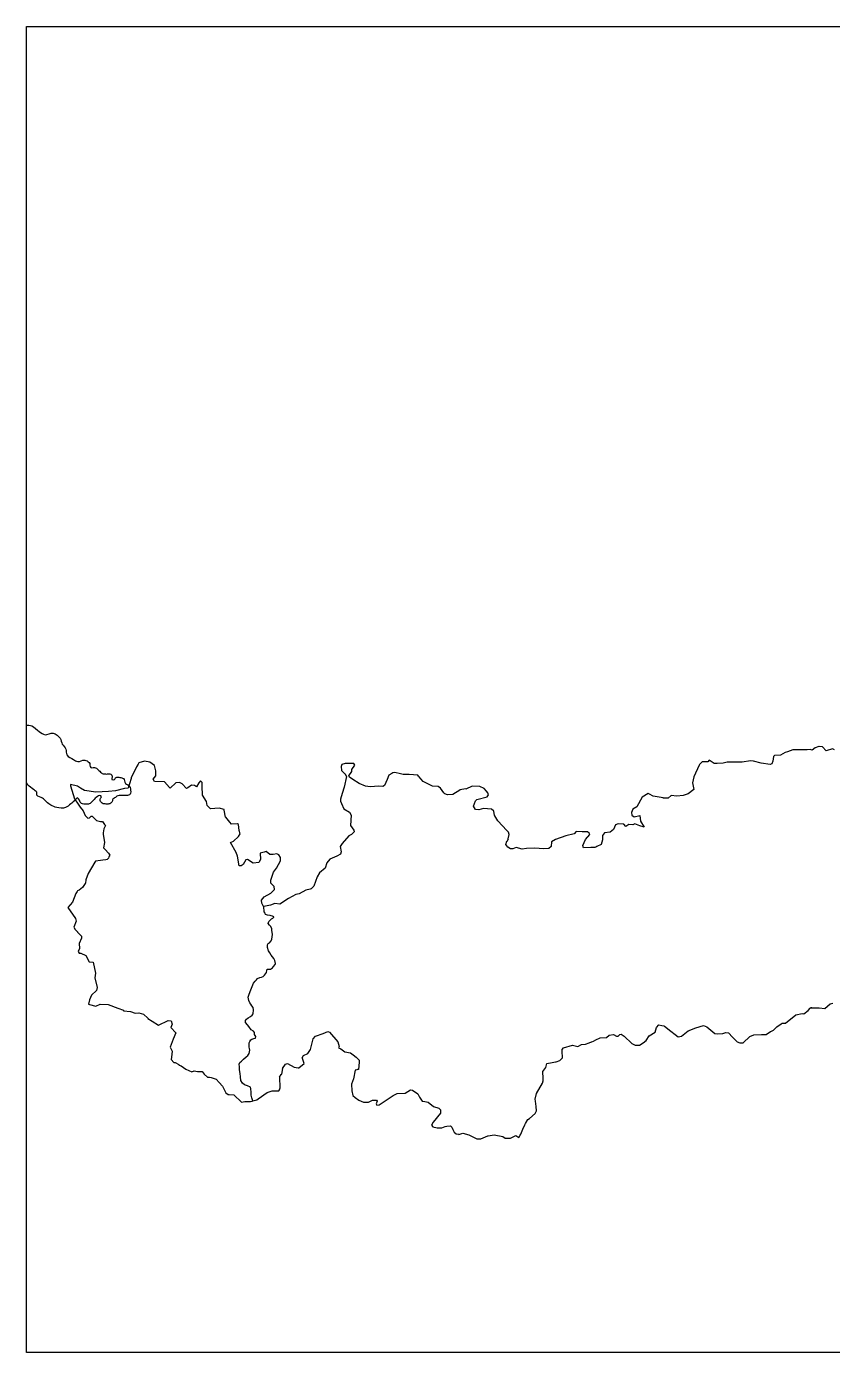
# Model space of a CAD drawing. Extents: x 0 to 1340, y 50 to 797.
# Drawn here: x 0 to 454, y 50 to 797 of the extents above; entities that cross this region are included whole.
import ezdxf

# ---------------------------------------------------------------- set-up
doc = ezdxf.new("R2010")
doc.units = 0
for name, color, linetype in [('Ausland', 7, 'CONTINUOUS'), ('Bezirksgrenzen', 7, 'CONTINUOUS'), ('Landesfläche', 7, 'CONTINUOUS'), ('Landesgrenzen', 7, 'CONTINUOUS'), ('See_oben', 7, 'CONTINUOUS')]:
    doc.layers.add(name, color=color, linetype=linetype)

msp = doc.modelspace()

# ---------------------------------------------------------------- linework, layer by layer
at = {"layer": 'Ausland', "color": 7}
msp.add_lwpolyline([(0, 796.91888), (1339.617067, 796.91888), (1339.617067, 49.807424), (0, 49.807424)], close=True, dxfattribs=at)
at = {"layer": 'Bezirksgrenzen', "color": 1}
msp.add_lwpolyline([(127.469483, 191.584363), (126.906283, 193.217429), (126.564949, 194.784363), (126.451883, 196.475029), (126.276949, 198.339563), (126.130816, 199.269696), (124.481749, 199.972629), (122.836949, 200.562496), (121.643349, 201.574763), (120.780416, 203.123563), (120.602283, 205.044629), (120.306816, 207.020096), (120.008149, 209.115029), (119.895083, 210.805696), (119.732949, 212.260629), (120.108416, 213.268629), (121.130283, 214.001429), (122.198016, 215.089429), (123.667883, 216.307563), (124.572416, 217.097963), (125.347883, 218.291563), (125.697749, 220.055829), (125.665749, 221.049963), (125.405483, 221.916096), (125.368149, 223.085163), (125.443883, 224.370496), (125.712683, 225.025429), (126.321749, 225.979029), (126.829483, 226.405696), (128.097749, 226.738496), (128.906283, 226.882496), (129.110016, 227.765696), (128.318549, 228.910229), (128.337749, 230.136896), (127.791616, 230.819563), (126.491349, 231.536363), (125.149483, 233.537429), (124.539349, 234.509163), (123.335083, 235.813696), (123.240149, 236.918763), (123.856683, 237.643029), (124.762283, 238.372629), (126.074283, 239.119296), (127.041749, 239.794496), (127.592149, 240.689429), (127.815083, 242.800363), (127.713749, 244.140096), (126.985216, 245.168363), (126.255616, 246.136896), (125.712683, 246.759829), (125.265749, 248.089963), (124.852949, 250.063296), (125.440683, 251.660096), (126.347349, 254.204096), (127.158016, 256.099563), (127.800149, 257.814763), (128.748416, 259.017963), (129.539883, 259.684629), (130.152149, 260.525163), (131.356416, 261.032896), (132.278016, 261.238763), (133.310549, 261.681429), (134.097749, 262.467563), (134.595883, 263.186496), (135.094016, 263.961963), (135.409749, 265.023296), (135.614549, 265.849963), (136.431616, 265.759296), (137.358549, 265.791296), (138.614016, 266.475029), (139.169749, 267.310229), (139.947349, 268.389696), (140.220416, 268.923029), (139.758549, 270.661696), (139.200683, 271.810496), (137.860949, 273.693163), (136.951083, 274.951829), (136.219349, 276.034496), (135.748949, 278.006763), (135.702016, 279.467029), (136.028416, 280.178496), (136.887083, 280.557163), (137.833216, 281.816896), (138.153216, 282.761963), (138.477483, 285.286763), (138.224683, 287.731563), (138.075349, 288.777963), (137.453483, 290.041963), (136.795349, 290.662763), (136.130816, 291.459563), (136.443349, 292.579563), (137.287083, 293.427563), (137.962283, 294.151829), (138.644949, 294.521963), (139.212416, 295.008363), (139.259349, 295.362496), (138.553216, 295.630229), (137.789483, 295.897963), (137.146283, 296.052629), (135.629483, 296.235029), (135.104683, 296.334229), (134.514816, 296.547563), (134.318549, 297.301696), (133.770283, 298.100629), (133.583616, 301.176896)], dxfattribs=at)
at = {"layer": 'Landesfläche', "color": 7}
msp.add_lwpolyline([(455.156633, 389.452661), (453.889966, 389.919328), (450.356633, 388.719328), (448.223299, 391.152661), (446.523299, 391.285995), (446.323299, 391.319275), (444.089966, 390.552608), (442.556632, 389.119275), (441.289966, 389.552608), (439.656632, 389.385941), (438.289966, 389.285995), (431.689966, 389.452661), (428.656632, 388.319328), (427.356632, 387.852661), (424.623299, 386.285995), (421.256633, 386.219328), (420.689966, 385.619328), (420.356633, 383.019328), (419.789966, 381.452661), (418.789966, 381.152661), (413.756633, 381.785995), (409.523299, 383.052661), (409.189966, 383.052661), (407.789966, 383.085941), (403.089966, 382.419275), (394.689966, 382.419275), (392.289966, 381.919275), (388.923299, 381.752608), (387.356633, 381.585941), (384.556633, 383.619275), (383.723299, 382.652608), (382.623299, 382.685888), (380.489966, 382.685888), (379.023299, 381.119221), (378.823299, 380.719221), (375.756633, 374.185888), (375.089966, 370.785888), (375.823299, 367.019221), (372.723299, 364.619221), (369.789966, 363.619221), (366.256633, 363.285888), (362.989966, 363.619221), (361.389966, 362.185888), (358.523299, 362.085941), (358.556633, 362.319275), (352.989966, 363.185941), (350.856633, 364.319275), (350.156633, 364.719275), (346.789966, 362.619275), (343.823299, 357.219275), (341.489966, 355.852608), (340.689966, 353.985941), (340.923299, 352.585941), (342.289966, 351.685941), (345.356633, 352.452608), (345.756633, 349.152608), (347.889966, 345.885941), (345.456633, 346.485941), (342.589966, 347.619275), (341.523299, 347.052608), (339.289966, 347.352608), (337.589966, 346.219275), (336.389966, 347.419275), (333.223299, 347.719275), (331.689966, 347.019275), (330.556633, 344.419275), (328.756633, 343.019275), (325.456633, 342.619275), (324.356629, 341.019275), (324.389909, 338.619275), (323.589909, 336.019275), (321.223243, 334.819275), (320.623243, 334.519275), (320.123243, 334.252608), (319.389909, 334.285888), (317.923243, 334.319168), (313.656576, 334.219221), (313.356576, 335.519221), (314.856576, 338.752555), (317.256576, 341.719221), (317.289856, 341.752501), (316.823189, 342.385835), (315.956523, 343.219168), (313.023189, 343.152501), (309.489856, 343.285835), (308.389856, 341.952501), (303.723189, 340.885835), (297.889856, 338.752501), (295.623189, 337.485835), (295.523243, 334.952501), (294.223243, 333.819168), (291.389909, 333.585835), (286.023243, 333.885835), (281.523243, 333.752501), (279.223243, 333.452501), (275.789909, 334.352501), (273.856576, 333.585835), (272.556576, 333.585835), (271.056576, 334.452501), (269.923243, 335.985835), (270.523243, 337.852501), (270.789909, 337.852501), (271.523243, 339.285835), (271.189909, 339.285835), (271.756576, 341.685835), (271.456576, 342.985835), (270.589909, 343.885835), (265.423243, 349.319168), (263.756576, 352.219168), (263.623243, 352.452501), (263.223243, 354.852501), (263.056576, 354.985835), (261.889909, 355.919168), (257.323243, 356.319168), (254.756576, 355.652501), (252.923243, 355.819168), (251.823243, 357.552501), (252.889909, 360.652501), (253.589909, 361.419168), (259.423243, 362.952501), (260.256576, 364.019168), (259.823243, 365.152501), (259.123243, 366.019168), (257.789909, 367.619168), (255.256576, 368.619168), (251.023243, 368.819168), (247.389909, 367.119168), (247.389909, 367.352501), (244.123243, 366.919168), (244.123243, 366.685835), (240.023243, 364.252501), (237.156576, 364.019168), (235.523243, 364.652501), (234.956576, 365.052501), (233.123243, 367.819168), (231.923243, 368.652501), (228.723243, 368.852501), (223.389909, 371.485835), (222.123243, 373.019168), (221.189909, 374.119168), (220.789909, 374.585835), (220.423243, 375.052501), (215.589909, 375.552501), (212.123243, 375.419168), (210.623243, 375.819168), (207.356576, 376.685835), (206.256576, 376.319168), (205.789909, 376.085835), (204.056576, 375.152501), (203.089909, 372.685835), (201.689909, 369.252501), (200.589909, 368.652501), (198.423243, 368.919168), (193.589909, 368.552501), (190.923243, 368.819168), (187.423243, 370.319168), (183.856576, 372.719168), (181.956576, 373.985835), (181.489909, 374.685835), (183.256576, 377.119168), (183.289856, 378.352501), (184.956523, 380.719168), (184.423189, 381.752501), (179.389856, 381.719221), (177.656523, 381.119221), (177.189856, 380.019221), (177.356523, 377.752555), (179.023189, 376.085888), (179.256523, 376.085888), (180.156523, 374.319221), (178.923189, 368.419221), (177.823189, 364.819221), (176.823189, 361.519221), (176.789909, 360.419221), (177.356576, 359.052555), (178.623243, 356.185888), (181.989909, 354.252555), (182.756576, 352.519221), (182.456576, 346.785888), (184.389909, 344.152555), (184.456576, 343.219221), (183.123243, 341.685888), (181.623243, 340.919221), (177.689909, 336.519221), (176.723243, 334.852555), (177.256576, 331.819221), (176.856576, 330.552555), (174.789909, 329.419221), (170.823243, 327.752555), (169.156576, 325.619221), (168.223243, 322.785888), (165.056576, 320.119221), (163.689909, 317.719221), (161.889909, 312.485888), (160.356576, 311.052555), (159.823243, 310.919221), (157.323243, 310.319221), (153.623243, 308.285888), (151.689909, 307.785888), (147.623243, 305.552555), (142.623243, 302.385888), (139.856576, 302.785888), (137.389909, 301.819221), (133.589909, 301.185888), (133.523243, 301.152608), (132.456576, 303.052608), (132.389909, 304.585941), (133.756576, 306.485941), (137.589909, 308.685941), (139.589909, 310.719275), (139.523243, 312.285941), (137.656576, 314.285941), (137.589909, 315.919275), (139.189909, 320.419275), (140.856576, 322.619275), (142.956576, 326.752608), (143.089909, 328.752608), (142.089909, 330.119275), (141.756576, 330.352608), (141.056576, 330.785941), (138.856576, 330.419275), (136.956576, 330.352608), (134.956576, 332.152608), (133.923243, 331.619275), (131.623243, 331.219275), (131.789909, 327.519275), (130.823243, 325.919275), (127.589909, 325.519275), (124.456576, 327.552608), (123.623243, 327.319275), (123.589963, 327.319275), (121.956629, 324.752608), (120.856629, 323.919275), (119.689963, 324.019221), (118.823296, 329.485888), (118.056629, 331.485888), (114.789963, 337.152555), (116.589963, 337.919221), (119.323296, 340.452555), (120.289963, 342.019221), (119.756629, 343.852555), (119.356629, 347.319221), (118.889963, 347.719221), (115.489963, 347.552555), (114.589963, 348.652555), (112.256629, 351.519221), (112.023296, 351.519221), (111.323296, 355.452555), (111.256629, 355.685888), (108.423296, 356.419221), (103.556629, 356.119221), (103.023296, 356.719221), (101.789963, 358.052555), (101.423296, 360.319221), (99.056629, 363.819221), (99.023349, 365.352555), (98.990069, 367.419221), (98.890123, 370.952555), (97.923456, 371.819221), (96.956789, 370.785888), (95.756789, 368.552555), (94.590123, 369.252555), (92.856789, 369.452555), (90.823456, 367.952555), (90.023456, 367.652555), (87.623456, 370.185888), (86.223456, 371.019221), (84.090123, 370.719221), (80.890123, 367.819221), (80.556789, 368.152555), (77.623456, 371.419221), (72.023456, 371.552555), (71.356789, 372.819221), (72.790123, 374.685888), (72.890069, 377.619221), (71.990069, 380.619221), (69.523403, 382.385888), (66.456736, 382.985888), (63.256736, 381.952555), (62.890069, 381.319221), (61.923403, 379.852555), (59.023403, 373.519221), (58.890069, 373.285888), (57.923403, 370.219221), (57.556736, 369.019221), (57.156736, 367.819221), (55.223403, 367.552555), (50.023403, 366.352555), (46.156736, 365.919221), (39.090069, 365.519221), (32.556736, 366.519221), (30.356736, 367.852555), (28.690069, 368.852555), (24.790069, 369.885888), (24.690123, 369.085888), (26.956789, 361.819221), (29.123456, 358.685888), (30.190123, 356.985888), (31.956789, 354.952555), (33.090123, 352.452555), (34.523456, 350.919221), (35.423456, 351.052555), (36.390123, 352.019221), (36.956789, 351.985941), (39.390123, 349.552608), (41.623456, 349.019275), (42.690123, 348.952608), (42.723403, 348.919328), (43.923403, 347.385995), (44.456736, 346.752661), (44.256736, 346.352661), (43.456736, 344.852661), (43.090069, 342.652661), (43.223403, 341.819328), (43.956736, 337.185995), (43.390069, 334.185995), (43.390069, 334.152715), (44.223403, 333.152715), (46.256736, 331.152715), (46.856736, 329.986048), (46.623403, 329.452715), (46.423403, 328.986048), (46.156736, 328.386048), (45.323403, 327.519381), (44.623403, 327.419435), (42.990069, 327.219435), (42.956789, 327.219435), (41.656789, 327.019435), (38.890123, 326.619435), (38.490123, 326.119435), (34.790123, 319.752768), (33.323456, 316.119435), (33.123456, 314.252768), (32.956789, 314.019435), (31.590123, 311.852768), (29.656789, 310.286101), (28.756789, 309.852768), (28.490123, 309.519435), (27.690123, 308.386101), (25.823456, 303.452768), (23.323456, 300.586101), (27.523456, 294.286101), (28.023456, 292.886101), (26.656789, 289.452768), (27.456789, 288.119435), (28.356789, 287.152768), (28.690123, 286.786101), (28.790069, 286.686155), (29.356736, 286.086155), (30.256736, 285.119488), (30.890069, 284.419488), (31.023403, 283.186155), (29.590069, 280.219488), (29.790069, 277.452821), (29.090069, 275.652821), (29.556736, 274.786155), (30.656736, 274.886101), (33.323403, 273.519435), (33.323403, 273.486155), (35.356736, 269.952821), (37.490069, 269.719488), (38.923403, 263.552821), (38.456736, 260.952821), (39.856736, 255.419488), (39.423403, 253.852821), (36.656736, 251.086155), (35.523403, 248.452821), (34.956736, 245.986155), (35.423403, 245.886208), (38.956736, 244.886208), (41.523403, 246.152875), (45.890069, 245.819541), (51.490069, 243.752875), (54.556736, 242.619541), (54.556736, 242.319541), (58.523403, 241.852875), (61.190069, 240.986208), (63.256736, 241.119541), (65.856736, 240.519541), (68.290069, 238.152875), (68.290069, 237.919541), (70.790069, 236.419541), (74.323403, 234.186208), (79.856736, 236.852875), (81.456736, 236.586208), (81.956736, 234.819541), (81.290069, 232.886208), (84.090069, 229.919541), (82.523403, 226.352875), (80.923403, 221.852875), (82.023403, 219.519541), (81.590069, 216.219541), (81.490123, 214.852875), (83.023456, 213.219541), (83.690123, 213.252821), (85.723456, 212.152821), (85.723456, 211.852821), (85.956789, 211.752875), (87.056789, 211.352875), (89.723456, 209.519541), (93.056789, 207.919541), (94.423456, 208.552875), (96.323456, 208.119541), (98.890123, 208.119541), (100.023456, 206.686208), (101.990123, 204.919541), (103.023456, 204.852875), (104.023456, 204.819595), (104.056736, 204.819595), (106.856736, 203.786261), (108.590069, 201.852928), (110.290069, 199.886261), (112.223403, 196.086261), (113.623403, 195.119595), (114.190069, 195.086315), (116.756736, 195.019648), (120.990069, 190.786315), (122.990069, 191.219648), (123.990069, 191.219648), (126.123403, 191.186368), (127.090069, 191.486368), (127.456736, 191.586315), (129.623403, 192.186315), (130.456736, 192.786315), (135.623403, 196.319648), (138.423403, 197.252981), (138.890069, 197.252981), (142.156736, 197.286261), (142.423403, 197.819595), (142.923403, 198.886261), (142.623403, 204.986261), (142.423403, 204.986261), (143.423403, 206.486261), (143.523349, 206.652928), (143.756683, 206.652928), (144.423349, 209.786261), (144.190016, 209.786261), (145.923349, 212.286261), (146.923349, 212.652928), (150.756683, 210.619595), (153.023349, 210.186261), (153.356683, 210.119595), (156.356683, 212.552928), (155.423349, 215.386261), (155.290016, 215.786261), (155.990016, 217.086261), (158.356683, 218.286261), (159.890016, 220.486261), (161.490016, 226.619595), (162.823349, 228.119595), (167.056683, 229.552928), (169.656683, 230.652928), (170.590016, 230.352928), (175.390016, 224.819595), (176.056683, 222.119595), (175.790016, 221.386261), (177.023349, 220.886261), (179.223349, 219.252928), (182.490016, 218.552928), (184.056683, 217.552928), (185.656683, 216.152928), (187.423349, 214.586261), (187.256683, 213.352928), (186.923349, 209.319595), (186.423349, 209.219648), (185.990016, 209.052981), (185.090016, 208.819648), (184.090016, 203.919648), (182.990016, 200.986315), (182.990016, 200.919648), (183.290016, 197.186315), (183.756683, 194.552981), (185.156683, 193.552981), (187.123349, 192.052981), (189.790016, 190.852981), (189.823296, 190.819701), (190.289963, 190.852981), (192.556629, 190.919648), (194.823296, 191.919648), (197.056629, 191.886368), (197.423296, 191.353035), (196.956629, 189.886368), (197.323296, 189.186368), (198.689963, 189.319701), (203.123296, 192.286368), (206.423296, 194.653035), (208.723296, 195.686368), (213.189963, 195.986368), (216.189963, 197.719701), (217.356629, 197.553035), (220.323296, 195.486368), (220.623296, 195.253035), (221.256629, 193.686368), (222.823296, 191.453035), (224.289963, 191.219701), (226.256629, 190.886368), (229.289963, 188.419701), (232.156629, 187.453035), (233.089963, 186.619701), (233.156629, 184.619701), (228.989963, 179.653035), (228.156629, 177.919701), (228.889963, 176.986368), (231.189963, 176.353035), (233.989963, 176.319755), (235.756629, 177.219755), (236.756629, 177.319701), (238.723296, 177.519701), (239.589963, 176.686368), (240.123296, 175.519701), (240.856629, 173.986368), (241.889963, 173.053035), (243.223296, 172.753035), (243.489963, 172.686368), (245.756629, 173.419701), (249.023296, 172.486368), (249.556629, 172.219701), (251.389963, 171.319701), (253.589963, 170.186368), (255.889963, 170.219648), (259.889963, 171.852981), (260.056629, 171.919648), (263.323296, 172.352981), (268.323296, 171.586315), (269.656629, 170.519648), (272.556629, 170.486368), (275.589963, 172.119701), (275.623243, 172.119701), (277.323243, 170.953035), (278.089909, 172.253035), (278.456576, 172.886368), (279.589909, 175.619701), (279.589909, 175.652981), (280.623243, 178.152981), (280.989909, 178.752981), (282.389909, 181.019648), (283.223243, 181.719648), (286.556576, 184.519648), (287.256576, 185.919648), (287.056576, 188.386315), (286.689909, 191.419648), (286.556576, 192.452981), (287.189909, 195.686315), (290.656576, 201.519648), (291.056576, 202.819648), (290.989909, 204.252981), (290.823243, 208.119648), (292.423243, 210.419648), (292.956576, 212.652981), (295.989909, 213.186315), (297.956576, 213.486315), (298.223243, 213.552981), (300.356576, 214.252981), (301.889909, 215.786315), (301.723243, 219.552981), (301.723243, 220.486315), (302.523243, 221.486315), (307.556576, 223.019648), (310.423243, 222.252981), (312.556576, 223.252981), (314.789909, 223.486315), (316.856576, 224.186315), (318.223243, 224.786315), (318.456576, 224.886261), (319.323243, 225.186261), (320.689909, 225.886261), (323.123243, 227.186261), (326.623246, 227.286208), (328.089913, 228.686208), (330.556579, 229.052875), (332.289913, 228.086208), (333.156579, 228.086208), (334.123246, 229.019541), (334.989913, 229.086208), (336.689913, 227.952875), (340.989913, 223.886208), (342.756579, 223.052875), (345.189913, 223.052875), (347.356579, 224.286208), (348.956579, 225.686208), (350.689913, 228.252875), (353.989913, 230.252875), (354.856579, 232.886208), (356.123246, 234.419541), (357.889913, 234.019541), (358.923246, 233.786208), (359.256579, 233.686261), (361.089913, 232.286261), (361.189913, 232.219595), (361.289913, 232.119648), (367.056579, 227.652981), (368.823246, 228.019648), (372.689913, 230.986315), (376.989913, 232.786315), (381.289913, 234.119648), (383.123246, 233.286315), (387.589913, 229.486315), (389.289913, 229.286315), (392.223246, 229.486315), (393.889913, 230.152981), (395.289913, 229.952981), (397.689913, 227.452981), (400.156579, 224.852981), (401.789913, 224.186315), (403.623246, 224.219595), (407.289913, 227.786261), (409.556579, 228.786261), (413.923246, 228.919595), (416.656579, 229.019541), (419.023246, 230.586208), (419.556579, 230.919541), (420.656579, 231.386208), (420.856579, 231.586208), (422.623246, 233.386208), (425.023246, 234.986208), (425.023246, 235.019488), (425.623246, 235.419488), (427.389912, 235.452768), (433.356579, 240.052768), (436.923246, 240.819435), (437.756579, 240.686101), (440.156579, 242.452768), (441.423246, 243.786101), (441.689912, 244.052768), (441.923246, 244.319435), (441.923246, 244.019435), (445.023246, 244.086101), (445.323246, 244.086101), (446.523246, 243.986155), (449.556579, 243.652821), (452.589913, 246.252821), (454.189913, 246.652821)], dxfattribs=at)
at = {"layer": 'Landesgrenzen', "color": 1}
msp.add_lwpolyline([(455.156633, 389.452661), (453.889966, 389.919328), (450.356633, 388.719328), (448.223299, 391.152661), (446.523299, 391.285995), (446.323299, 391.319275), (444.089966, 390.552608), (442.556632, 389.119275), (441.289966, 389.552608), (439.656632, 389.385941), (438.289966, 389.285995), (431.689966, 389.452661), (428.656632, 388.319328), (427.356632, 387.852661), (424.623299, 386.285995), (421.256633, 386.219328), (420.689966, 385.619328), (420.356633, 383.019328), (419.789966, 381.452661), (418.789966, 381.152661), (413.756633, 381.785995), (409.523299, 383.052661), (409.189966, 383.052661), (407.789966, 383.085941), (403.089966, 382.419275), (394.689966, 382.419275), (392.289966, 381.919275), (388.923299, 381.752608), (387.356633, 381.585941), (384.556633, 383.619275), (383.723299, 382.652608), (382.623299, 382.685888), (380.489966, 382.685888), (379.023299, 381.119221), (378.823299, 380.719221), (375.756633, 374.185888), (375.089966, 370.785888), (375.823299, 367.019221), (372.723299, 364.619221), (369.789966, 363.619221), (366.256633, 363.285888), (362.989966, 363.619221), (361.389966, 362.185888), (358.523299, 362.085941), (358.556633, 362.319275), (352.989966, 363.185941), (350.856633, 364.319275), (350.156633, 364.719275), (346.789966, 362.619275), (343.823299, 357.219275), (341.489966, 355.852608), (340.689966, 353.985941), (340.923299, 352.585941), (342.289966, 351.685941), (345.356633, 352.452608), (345.756633, 349.152608), (347.889966, 345.885941), (345.456633, 346.485941), (342.589966, 347.619275), (341.523299, 347.052608), (339.289966, 347.352608), (337.589966, 346.219275), (336.389966, 347.419275), (333.223299, 347.719275), (331.689966, 347.019275), (330.556633, 344.419275), (328.756633, 343.019275), (325.456633, 342.619275), (324.356629, 341.019275), (324.389909, 338.619275), (323.589909, 336.019275), (321.223243, 334.819275), (320.623243, 334.519275), (320.123243, 334.252608), (319.389909, 334.285888), (317.923243, 334.319168), (313.656576, 334.219221), (313.356576, 335.519221), (314.856576, 338.752555), (317.256576, 341.719221), (317.289856, 341.752501), (316.823189, 342.385835), (315.956523, 343.219168), (313.023189, 343.152501), (309.489856, 343.285835), (308.389856, 341.952501), (303.723189, 340.885835), (297.889856, 338.752501), (295.623189, 337.485835), (295.523243, 334.952501), (294.223243, 333.819168), (291.389909, 333.585835), (286.023243, 333.885835), (281.523243, 333.752501), (279.223243, 333.452501), (275.789909, 334.352501), (273.856576, 333.585835), (272.556576, 333.585835), (271.056576, 334.452501), (269.923243, 335.985835), (270.523243, 337.852501), (270.789909, 337.852501), (271.523243, 339.285835), (271.189909, 339.285835), (271.756576, 341.685835), (271.456576, 342.985835), (270.589909, 343.885835), (265.423243, 349.319168), (263.756576, 352.219168), (263.623243, 352.452501), (263.223243, 354.852501), (263.056576, 354.985835), (261.889909, 355.919168), (257.323243, 356.319168), (254.756576, 355.652501), (252.923243, 355.819168), (251.823243, 357.552501), (252.889909, 360.652501), (253.589909, 361.419168), (259.423243, 362.952501), (260.256576, 364.019168), (259.823243, 365.152501), (259.123243, 366.019168), (257.789909, 367.619168), (255.256576, 368.619168), (251.023243, 368.819168), (247.389909, 367.119168), (247.389909, 367.352501), (244.123243, 366.919168), (244.123243, 366.685835), (240.023243, 364.252501), (237.156576, 364.019168), (235.523243, 364.652501), (234.956576, 365.052501), (233.123243, 367.819168), (231.923243, 368.652501), (228.723243, 368.852501), (223.389909, 371.485835), (222.123243, 373.019168), (221.189909, 374.119168), (220.789909, 374.585835), (220.423243, 375.052501), (215.589909, 375.552501), (212.123243, 375.419168), (210.623243, 375.819168), (207.356576, 376.685835), (206.256576, 376.319168), (205.789909, 376.085835), (204.056576, 375.152501), (203.089909, 372.685835), (201.689909, 369.252501), (200.589909, 368.652501), (198.423243, 368.919168), (193.589909, 368.552501), (190.923243, 368.819168), (187.423243, 370.319168), (183.856576, 372.719168), (181.956576, 373.985835), (181.489909, 374.685835), (183.256576, 377.119168), (183.289856, 378.352501), (184.956523, 380.719168), (184.423189, 381.752501), (179.389856, 381.719221), (177.656523, 381.119221), (177.189856, 380.019221), (177.356523, 377.752555), (179.023189, 376.085888), (179.256523, 376.085888), (180.156523, 374.319221), (178.923189, 368.419221), (177.823189, 364.819221), (176.823189, 361.519221), (176.789909, 360.419221), (177.356576, 359.052555), (178.623243, 356.185888), (181.989909, 354.252555), (182.756576, 352.519221), (182.456576, 346.785888), (184.389909, 344.152555), (184.456576, 343.219221), (183.123243, 341.685888), (181.623243, 340.919221), (177.689909, 336.519221), (176.723243, 334.852555), (177.256576, 331.819221), (176.856576, 330.552555), (174.789909, 329.419221), (170.823243, 327.752555), (169.156576, 325.619221), (168.223243, 322.785888), (165.056576, 320.119221), (163.689909, 317.719221), (161.889909, 312.485888), (160.356576, 311.052555), (159.823243, 310.919221), (157.323243, 310.319221), (153.623243, 308.285888), (151.689909, 307.785888), (147.623243, 305.552555), (142.623243, 302.385888), (139.856576, 302.785888), (137.389909, 301.819221), (133.589909, 301.185888), (133.523243, 301.152608), (132.456576, 303.052608), (132.389909, 304.585941), (133.756576, 306.485941), (137.589909, 308.685941), (139.589909, 310.719275), (139.523243, 312.285941), (137.656576, 314.285941), (137.589909, 315.919275), (139.189909, 320.419275), (140.856576, 322.619275), (142.956576, 326.752608), (143.089909, 328.752608), (142.089909, 330.119275), (141.756576, 330.352608), (141.056576, 330.785941), (138.856576, 330.419275), (136.956576, 330.352608), (134.956576, 332.152608), (133.923243, 331.619275), (131.623243, 331.219275), (131.789909, 327.519275), (130.823243, 325.919275), (127.589909, 325.519275), (124.456576, 327.552608), (123.623243, 327.319275), (123.589963, 327.319275), (121.956629, 324.752608), (120.856629, 323.919275), (119.689963, 324.019221), (118.823296, 329.485888), (118.056629, 331.485888), (114.789963, 337.152555), (116.589963, 337.919221), (119.323296, 340.452555), (120.289963, 342.019221), (119.756629, 343.852555), (119.356629, 347.319221), (118.889963, 347.719221), (115.489963, 347.552555), (114.589963, 348.652555), (112.256629, 351.519221), (112.023296, 351.519221), (111.323296, 355.452555), (111.256629, 355.685888), (108.423296, 356.419221), (103.556629, 356.119221), (103.023296, 356.719221), (101.789963, 358.052555), (101.423296, 360.319221), (99.056629, 363.819221), (99.023349, 365.352555), (98.990069, 367.419221), (98.890123, 370.952555), (97.923456, 371.819221), (96.956789, 370.785888), (95.756789, 368.552555), (94.590123, 369.252555), (92.856789, 369.452555), (90.823456, 367.952555), (90.023456, 367.652555), (87.623456, 370.185888), (86.223456, 371.019221), (84.090123, 370.719221), (80.890123, 367.819221), (80.556789, 368.152555), (77.623456, 371.419221), (72.023456, 371.552555), (71.356789, 372.819221), (72.790123, 374.685888), (72.890069, 377.619221), (71.990069, 380.619221), (69.523403, 382.385888), (66.456736, 382.985888), (63.256736, 381.952555), (62.890069, 381.319221), (61.923403, 379.852555), (59.023403, 373.519221), (58.890069, 373.285888), (57.923403, 370.219221), (57.556736, 369.019221), (57.156736, 367.819221), (55.223403, 367.552555), (50.023403, 366.352555), (46.156736, 365.919221), (39.090069, 365.519221), (32.556736, 366.519221), (30.356736, 367.852555), (28.690069, 368.852555), (24.790069, 369.885888), (24.690123, 369.085888), (26.956789, 361.819221), (29.123456, 358.685888), (30.190123, 356.985888), (31.956789, 354.952555), (33.090123, 352.452555), (34.523456, 350.919221), (35.423456, 351.052555), (36.390123, 352.019221), (36.956789, 351.985941), (39.390123, 349.552608), (41.623456, 349.019275), (42.690123, 348.952608), (42.723403, 348.919328), (43.923403, 347.385995), (44.456736, 346.752661), (44.256736, 346.352661), (43.456736, 344.852661), (43.090069, 342.652661), (43.223403, 341.819328), (43.956736, 337.185995), (43.390069, 334.185995), (43.390069, 334.152715), (44.223403, 333.152715), (46.256736, 331.152715), (46.856736, 329.986048), (46.623403, 329.452715), (46.423403, 328.986048), (46.156736, 328.386048), (45.323403, 327.519381), (44.623403, 327.419435), (42.990069, 327.219435), (42.956789, 327.219435), (41.656789, 327.019435), (38.890123, 326.619435), (38.490123, 326.119435), (34.790123, 319.752768), (33.323456, 316.119435), (33.123456, 314.252768), (32.956789, 314.019435), (31.590123, 311.852768), (29.656789, 310.286101), (28.756789, 309.852768), (28.490123, 309.519435), (27.690123, 308.386101), (25.823456, 303.452768), (23.323456, 300.586101), (27.523456, 294.286101), (28.023456, 292.886101), (26.656789, 289.452768), (27.456789, 288.119435), (28.356789, 287.152768), (28.690123, 286.786101), (28.790069, 286.686155), (29.356736, 286.086155), (30.256736, 285.119488), (30.890069, 284.419488), (31.023403, 283.186155), (29.590069, 280.219488), (29.790069, 277.452821), (29.090069, 275.652821), (29.556736, 274.786155), (30.656736, 274.886101), (33.323403, 273.519435), (33.323403, 273.486155), (35.356736, 269.952821), (37.490069, 269.719488), (38.923403, 263.552821), (38.456736, 260.952821), (39.856736, 255.419488), (39.423403, 253.852821), (36.656736, 251.086155), (35.523403, 248.452821), (34.956736, 245.986155), (35.423403, 245.886208), (38.956736, 244.886208), (41.523403, 246.152875), (45.890069, 245.819541), (51.490069, 243.752875), (54.556736, 242.619541), (54.556736, 242.319541), (58.523403, 241.852875), (61.190069, 240.986208), (63.256736, 241.119541), (65.856736, 240.519541), (68.290069, 238.152875), (68.290069, 237.919541), (70.790069, 236.419541), (74.323403, 234.186208), (79.856736, 236.852875), (81.456736, 236.586208), (81.956736, 234.819541), (81.290069, 232.886208), (84.090069, 229.919541), (82.523403, 226.352875), (80.923403, 221.852875), (82.023403, 219.519541), (81.590069, 216.219541), (81.490123, 214.852875), (83.023456, 213.219541), (83.690123, 213.252821), (85.723456, 212.152821), (85.723456, 211.852821), (85.956789, 211.752875), (87.056789, 211.352875), (89.723456, 209.519541), (93.056789, 207.919541), (94.423456, 208.552875), (96.323456, 208.119541), (98.890123, 208.119541), (100.023456, 206.686208), (101.990123, 204.919541), (103.023456, 204.852875), (104.023456, 204.819595), (104.056736, 204.819595), (106.856736, 203.786261), (108.590069, 201.852928), (110.290069, 199.886261), (112.223403, 196.086261), (113.623403, 195.119595), (114.190069, 195.086315), (116.756736, 195.019648), (120.990069, 190.786315), (122.990069, 191.219648), (123.990069, 191.219648), (126.123403, 191.186368), (127.090069, 191.486368), (127.456736, 191.586315), (129.623403, 192.186315), (130.456736, 192.786315), (135.623403, 196.319648), (138.423403, 197.252981), (138.890069, 197.252981), (142.156736, 197.286261), (142.423403, 197.819595), (142.923403, 198.886261), (142.623403, 204.986261), (142.423403, 204.986261), (143.423403, 206.486261), (143.523349, 206.652928), (143.756683, 206.652928), (144.423349, 209.786261), (144.190016, 209.786261), (145.923349, 212.286261), (146.923349, 212.652928), (150.756683, 210.619595), (153.023349, 210.186261), (153.356683, 210.119595), (156.356683, 212.552928), (155.423349, 215.386261), (155.290016, 215.786261), (155.990016, 217.086261), (158.356683, 218.286261), (159.890016, 220.486261), (161.490016, 226.619595), (162.823349, 228.119595), (167.056683, 229.552928), (169.656683, 230.652928), (170.590016, 230.352928), (175.390016, 224.819595), (176.056683, 222.119595), (175.790016, 221.386261), (177.023349, 220.886261), (179.223349, 219.252928), (182.490016, 218.552928), (184.056683, 217.552928), (185.656683, 216.152928), (187.423349, 214.586261), (187.256683, 213.352928), (186.923349, 209.319595), (186.423349, 209.219648), (185.990016, 209.052981), (185.090016, 208.819648), (184.090016, 203.919648), (182.990016, 200.986315), (182.990016, 200.919648), (183.290016, 197.186315), (183.756683, 194.552981), (185.156683, 193.552981), (187.123349, 192.052981), (189.790016, 190.852981), (189.823296, 190.819701), (190.289963, 190.852981), (192.556629, 190.919648), (194.823296, 191.919648), (197.056629, 191.886368), (197.423296, 191.353035), (196.956629, 189.886368), (197.323296, 189.186368), (198.689963, 189.319701), (203.123296, 192.286368), (206.423296, 194.653035), (208.723296, 195.686368), (213.189963, 195.986368), (216.189963, 197.719701), (217.356629, 197.553035), (220.323296, 195.486368), (220.623296, 195.253035), (221.256629, 193.686368), (222.823296, 191.453035), (224.289963, 191.219701), (226.256629, 190.886368), (229.289963, 188.419701), (232.156629, 187.453035), (233.089963, 186.619701), (233.156629, 184.619701), (228.989963, 179.653035), (228.156629, 177.919701), (228.889963, 176.986368), (231.189963, 176.353035), (233.989963, 176.319755), (235.756629, 177.219755), (236.756629, 177.319701), (238.723296, 177.519701), (239.589963, 176.686368), (240.123296, 175.519701), (240.856629, 173.986368), (241.889963, 173.053035), (243.223296, 172.753035), (243.489963, 172.686368), (245.756629, 173.419701), (249.023296, 172.486368), (249.556629, 172.219701), (251.389963, 171.319701), (253.589963, 170.186368), (255.889963, 170.219648), (259.889963, 171.852981), (260.056629, 171.919648), (263.323296, 172.352981), (268.323296, 171.586315), (269.656629, 170.519648), (272.556629, 170.486368), (275.589963, 172.119701), (275.623243, 172.119701), (277.323243, 170.953035), (278.089909, 172.253035), (278.456576, 172.886368), (279.589909, 175.619701), (279.589909, 175.652981), (280.623243, 178.152981), (280.989909, 178.752981), (282.389909, 181.019648), (283.223243, 181.719648), (286.556576, 184.519648), (287.256576, 185.919648), (287.056576, 188.386315), (286.689909, 191.419648), (286.556576, 192.452981), (287.189909, 195.686315), (290.656576, 201.519648), (291.056576, 202.819648), (290.989909, 204.252981), (290.823243, 208.119648), (292.423243, 210.419648), (292.956576, 212.652981), (295.989909, 213.186315), (297.956576, 213.486315), (298.223243, 213.552981), (300.356576, 214.252981), (301.889909, 215.786315), (301.723243, 219.552981), (301.723243, 220.486315), (302.523243, 221.486315), (307.556576, 223.019648), (310.423243, 222.252981), (312.556576, 223.252981), (314.789909, 223.486315), (316.856576, 224.186315), (318.223243, 224.786315), (318.456576, 224.886261), (319.323243, 225.186261), (320.689909, 225.886261), (323.123243, 227.186261), (326.623246, 227.286208), (328.089913, 228.686208), (330.556579, 229.052875), (332.289913, 228.086208), (333.156579, 228.086208), (334.123246, 229.019541), (334.989913, 229.086208), (336.689913, 227.952875), (340.989913, 223.886208), (342.756579, 223.052875), (345.189913, 223.052875), (347.356579, 224.286208), (348.956579, 225.686208), (350.689913, 228.252875), (353.989913, 230.252875), (354.856579, 232.886208), (356.123246, 234.419541), (357.889913, 234.019541), (358.923246, 233.786208), (359.256579, 233.686261), (361.089913, 232.286261), (361.189913, 232.219595), (361.289913, 232.119648), (367.056579, 227.652981), (368.823246, 228.019648), (372.689913, 230.986315), (376.989913, 232.786315), (381.289913, 234.119648), (383.123246, 233.286315), (387.589913, 229.486315), (389.289913, 229.286315), (392.223246, 229.486315), (393.889913, 230.152981), (395.289913, 229.952981), (397.689913, 227.452981), (400.156579, 224.852981), (401.789913, 224.186315), (403.623246, 224.219595), (407.289913, 227.786261), (409.556579, 228.786261), (413.923246, 228.919595), (416.656579, 229.019541), (419.023246, 230.586208), (419.556579, 230.919541), (420.656579, 231.386208), (420.856579, 231.586208), (422.623246, 233.386208), (425.023246, 234.986208), (425.023246, 235.019488), (425.623246, 235.419488), (427.389912, 235.452768), (433.356579, 240.052768), (436.923246, 240.819435), (437.756579, 240.686101), (440.156579, 242.452768), (441.423246, 243.786101), (441.689912, 244.052768), (441.923246, 244.319435), (441.923246, 244.019435), (445.023246, 244.086101), (445.323246, 244.086101), (446.523246, 243.986155), (449.556579, 243.652821), (452.589913, 246.252821), (454.189913, 246.652821)], dxfattribs=at)
at = {"layer": 'See_oben', "color": 7}
msp.add_lwpolyline([(0, 370.789888), (0, 403.024576)], dxfattribs=at)
for points in [[(0, 403.024576), (0.633954, 403.622336), (2.08221, 403.156331), (2.899417, 402.854027)], [(2.899417, 402.854027), (4.40627, 402.296608), (5.80818, 400.476683), (7.163264, 399.613504)], [(7.163264, 399.613504), (8.089836, 399.023285), (9.317652, 398.072875), (10.403789, 397.907957)], [(10.403789, 397.907957), (11.792844, 397.697056), (13.639717, 399.076523), (15.008745, 398.760736)], [(15.008745, 398.760736), (16.434691, 398.431819), (18.05329, 397.031904), (18.931485, 395.861312)], [(18.931485, 395.861312), (19.55322, 395.032565), (19.643429, 393.537909), (20.125362, 392.620789)], [(20.125362, 392.620789), (20.620628, 391.678293), (21.771527, 390.707883), (22.172009, 389.721376)], [(22.172009, 389.721376), (22.542211, 388.809451), (22.157139, 387.312363), (22.68367, 386.480853)], [(22.68367, 386.480853), (23.412537, 385.329813), (25.261076, 384.612491), (26.435857, 383.922539)], [(26.435857, 383.922539), (27.126441, 383.516949), (28.028962, 382.828341), (28.823612, 382.728661)], [(28.823612, 382.728661), (30.018555, 382.578763), (31.553484, 383.74704), (32.746352, 383.581429)], [(32.746352, 383.581429), (33.607914, 383.461824), (34.749737, 382.886816), (35.30466, 382.217003)], [(35.30466, 382.217003), (35.851851, 381.556523), (35.482577, 380.017504), (36.15743, 379.488139)], [(36.15743, 379.488139), (36.80282, 378.981888), (38.122759, 379.617323), (38.886292, 379.317589)], [(38.886292, 379.317589), (39.563212, 379.051861), (40.21174, 378.2576), (40.762386, 377.782603)], [(40.762386, 377.782603), (41.338347, 377.285771), (41.950243, 376.400949), (42.638479, 376.077067)], [(42.638479, 376.077067), (43.293201, 375.768949), (44.304455, 375.787253), (45.026234, 375.735957)], [(45.026234, 375.735957), (45.740757, 375.685184), (46.796607, 376.099221), (47.413988, 375.735957)], [(47.413988, 375.735957), (47.868012, 375.468811), (48.163021, 374.71744), (48.266758, 374.200971)], [(48.266758, 374.200971), (48.358001, 373.746709), (47.787199, 373.011221), (48.096204, 372.665984)], [(49.460636, 372.665984), (49.889207, 372.863104), (50.055387, 373.662741), (50.483958, 373.859861)], [(50.483958, 373.859861), (51.04178, 374.116427), (51.92454, 373.958208), (52.530606, 373.859861)], [(52.530606, 373.859861), (53.169456, 373.756181), (54.099342, 373.61408), (54.577253, 373.177643)], [(0.682216, 369.596011), (0.413066, 369.908619), (0.105879, 370.391189), (0, 370.789888)], [(3.92274, 367.037707), (2.957313, 367.813643), (1.490354, 368.657376), (0.682216, 369.596011)], [(5.798833, 365.50272), (5.487421, 366.159872), (4.489562, 366.582133), (3.92274, 367.037707)], [(48.096204, 372.665984), (48.369195, 372.360981), (49.088754, 372.494944), (49.460636, 372.665984)], [(54.577253, 373.177643), (55.237092, 372.575072), (55.208227, 371.142773), (55.771131, 370.448779)], [(55.771131, 370.448779), (56.325666, 369.765109), (57.663459, 369.470891), (58.158885, 368.743243)], [(58.158885, 368.743243), (58.396343, 368.394485), (58.460079, 367.798848), (58.499993, 367.378816)], [(58.499993, 367.378816), (58.587246, 366.460544), (58.879382, 365.049387), (58.329439, 364.308843)], [(5.798833, 363.797184), (5.534385, 364.235211), (6.017942, 365.040352), (5.798833, 365.50272)], [(9.039358, 362.091637), (8.12958, 362.707424), (6.366628, 362.856704), (5.798833, 363.797184)], [(13.644314, 358.168896), (12.090604, 359.106656), (10.542238, 361.0744), (9.039358, 362.091637)], [(24.900871, 358.851115), (24.064191, 358.192672), (23.016267, 357.12656), (22.001455, 356.804469)], [(27.629734, 361.238869), (26.835367, 360.495691), (25.755712, 359.523851), (24.900871, 358.851115)], [(28.653058, 362.262197), (28.220285, 362.296864), (27.946778, 361.535477), (27.629734, 361.238869)], [(30.870258, 359.192224), (29.907709, 359.79568), (29.785503, 362.171456), (28.653058, 362.262197)], [(33.769676, 358.680565), (32.886956, 358.649525), (31.618613, 358.723019), (30.870258, 359.192224)], [(35.816322, 359.192224), (35.265581, 358.880405), (34.402175, 358.702805), (33.769676, 358.680565)], [(38.715739, 362.091637), (37.746154, 361.334613), (36.886771, 359.798304), (35.816322, 359.192224)], [(41.274048, 363.626624), (40.379259, 363.647957), (39.421216, 362.642453), (38.715739, 362.091637)], [(42.297371, 362.944405), (42.240763, 363.309003), (41.642909, 363.617845), (41.274048, 363.626624)], [(41.444602, 360.727211), (41.310725, 361.117397), (41.454735, 361.711616), (41.615155, 362.091637)], [(43.150141, 359.021675), (42.502935, 359.34528), (41.679436, 360.042773), (41.444602, 360.727211)], [(41.615155, 362.091637), (41.742602, 362.393451), (42.347633, 362.620661), (42.297371, 362.944405)], [(44.344018, 358.851115), (43.983129, 358.876715), (43.473744, 358.859648), (43.150141, 359.021675)], [(46.390665, 358.851115), (45.798949, 358.687221), (44.956467, 358.807595), (44.344018, 358.851115)], [(48.096204, 359.874443), (47.729927, 359.403392), (46.965709, 359.010389), (46.390665, 358.851115)], [(48.607866, 361.579979), (48.290083, 361.150592), (48.424111, 360.296149), (48.096204, 359.874443)], [(49.631189, 362.262197), (49.326538, 362.054059), (48.827358, 361.876555), (48.607866, 361.579979)], [(51.336729, 363.456075), (50.752354, 363.235659), (50.146887, 362.614528), (49.631189, 362.262197)], [(52.871714, 363.626624), (52.409093, 363.601024), (51.770244, 363.619157), (51.336729, 363.456075)], [(56.453346, 363.626624), (55.395153, 363.440192), (53.94456, 363.686037), (52.871714, 363.626624)], [(58.329439, 364.308843), (57.972383, 363.828032), (57.043148, 363.730528), (56.453346, 363.626624)], [(17.055392, 356.804469), (15.973126, 357.012896), (14.587915, 357.599371), (13.644314, 358.168896)], [(22.001455, 356.804469), (20.587162, 356.355595), (18.512437, 356.523872), (17.055392, 356.804469)]]:
    msp.add_open_spline(points, degree=3, dxfattribs=at)
at = {"layer": 'See_oben', "color": 4}
for points in [[(0, 403.024576), (0.633954, 403.622336), (2.08221, 403.156331), (2.899417, 402.854027)], [(2.899417, 402.854027), (4.40627, 402.296608), (5.80818, 400.476683), (7.163264, 399.613504)], [(7.163264, 399.613504), (8.089836, 399.023285), (9.317652, 398.072875), (10.403789, 397.907957)], [(10.403789, 397.907957), (11.792844, 397.697056), (13.639717, 399.076523), (15.008745, 398.760736)], [(15.008745, 398.760736), (16.434691, 398.431819), (18.05329, 397.031904), (18.931485, 395.861312)], [(18.931485, 395.861312), (19.55322, 395.032565), (19.643429, 393.537909), (20.125362, 392.620789)], [(20.125362, 392.620789), (20.620628, 391.678293), (21.771527, 390.707883), (22.172009, 389.721376)], [(22.172009, 389.721376), (22.542211, 388.809451), (22.157139, 387.312363), (22.68367, 386.480853)], [(22.68367, 386.480853), (23.412537, 385.329813), (25.261076, 384.612491), (26.435857, 383.922539)], [(26.435857, 383.922539), (27.126441, 383.516949), (28.028962, 382.828341), (28.823612, 382.728661)], [(28.823612, 382.728661), (30.018555, 382.578763), (31.553484, 383.74704), (32.746352, 383.581429)], [(32.746352, 383.581429), (33.607914, 383.461824), (34.749737, 382.886816), (35.30466, 382.217003)], [(35.30466, 382.217003), (35.851851, 381.556523), (35.482577, 380.017504), (36.15743, 379.488139)], [(36.15743, 379.488139), (36.80282, 378.981888), (38.122759, 379.617323), (38.886292, 379.317589)], [(38.886292, 379.317589), (39.563212, 379.051861), (40.21174, 378.2576), (40.762386, 377.782603)], [(40.762386, 377.782603), (41.338347, 377.285771), (41.950243, 376.400949), (42.638479, 376.077067)], [(42.638479, 376.077067), (43.293201, 375.768949), (44.304455, 375.787253), (45.026234, 375.735957)], [(45.026234, 375.735957), (45.740757, 375.685184), (46.796607, 376.099221), (47.413988, 375.735957)], [(47.413988, 375.735957), (47.868012, 375.468811), (48.163021, 374.71744), (48.266758, 374.200971)], [(48.266758, 374.200971), (48.358001, 373.746709), (47.787199, 373.011221), (48.096204, 372.665984)], [(49.460636, 372.665984), (49.889207, 372.863104), (50.055387, 373.662741), (50.483958, 373.859861)], [(50.483958, 373.859861), (51.04178, 374.116427), (51.92454, 373.958208), (52.530606, 373.859861)], [(52.530606, 373.859861), (53.169456, 373.756181), (54.099342, 373.61408), (54.577253, 373.177643)], [(0.682216, 369.596011), (0.413066, 369.908619), (0.105879, 370.391189), (0, 370.789888)], [(3.92274, 367.037707), (2.957313, 367.813643), (1.490354, 368.657376), (0.682216, 369.596011)], [(5.798833, 365.50272), (5.487421, 366.159872), (4.489562, 366.582133), (3.92274, 367.037707)], [(48.096204, 372.665984), (48.369195, 372.360981), (49.088754, 372.494944), (49.460636, 372.665984)], [(54.577253, 373.177643), (55.237092, 372.575072), (55.208227, 371.142773), (55.771131, 370.448779)], [(55.771131, 370.448779), (56.325666, 369.765109), (57.663459, 369.470891), (58.158885, 368.743243)], [(58.158885, 368.743243), (58.396343, 368.394485), (58.460079, 367.798848), (58.499993, 367.378816)], [(58.499993, 367.378816), (58.587246, 366.460544), (58.879382, 365.049387), (58.329439, 364.308843)], [(5.798833, 363.797184), (5.534385, 364.235211), (6.017942, 365.040352), (5.798833, 365.50272)], [(9.039358, 362.091637), (8.12958, 362.707424), (6.366628, 362.856704), (5.798833, 363.797184)], [(13.644314, 358.168896), (12.090604, 359.106656), (10.542238, 361.0744), (9.039358, 362.091637)], [(24.900871, 358.851115), (24.064191, 358.192672), (23.016267, 357.12656), (22.001455, 356.804469)], [(27.629734, 361.238869), (26.835367, 360.495691), (25.755712, 359.523851), (24.900871, 358.851115)], [(28.653058, 362.262197), (28.220285, 362.296864), (27.946778, 361.535477), (27.629734, 361.238869)], [(30.870258, 359.192224), (29.907709, 359.79568), (29.785503, 362.171456), (28.653058, 362.262197)], [(33.769676, 358.680565), (32.886956, 358.649525), (31.618613, 358.723019), (30.870258, 359.192224)], [(35.816322, 359.192224), (35.265581, 358.880405), (34.402175, 358.702805), (33.769676, 358.680565)], [(38.715739, 362.091637), (37.746154, 361.334613), (36.886771, 359.798304), (35.816322, 359.192224)], [(41.274048, 363.626624), (40.379259, 363.647957), (39.421216, 362.642453), (38.715739, 362.091637)], [(42.297371, 362.944405), (42.240763, 363.309003), (41.642909, 363.617845), (41.274048, 363.626624)], [(41.444602, 360.727211), (41.310725, 361.117397), (41.454735, 361.711616), (41.615155, 362.091637)], [(43.150141, 359.021675), (42.502935, 359.34528), (41.679436, 360.042773), (41.444602, 360.727211)], [(41.615155, 362.091637), (41.742602, 362.393451), (42.347633, 362.620661), (42.297371, 362.944405)], [(44.344018, 358.851115), (43.983129, 358.876715), (43.473744, 358.859648), (43.150141, 359.021675)], [(46.390665, 358.851115), (45.798949, 358.687221), (44.956467, 358.807595), (44.344018, 358.851115)], [(48.096204, 359.874443), (47.729927, 359.403392), (46.965709, 359.010389), (46.390665, 358.851115)], [(48.607866, 361.579979), (48.290083, 361.150592), (48.424111, 360.296149), (48.096204, 359.874443)], [(49.631189, 362.262197), (49.326538, 362.054059), (48.827358, 361.876555), (48.607866, 361.579979)], [(51.336729, 363.456075), (50.752354, 363.235659), (50.146887, 362.614528), (49.631189, 362.262197)], [(52.871714, 363.626624), (52.409093, 363.601024), (51.770244, 363.619157), (51.336729, 363.456075)], [(56.453346, 363.626624), (55.395153, 363.440192), (53.94456, 363.686037), (52.871714, 363.626624)], [(58.329439, 364.308843), (57.972383, 363.828032), (57.043148, 363.730528), (56.453346, 363.626624)], [(17.055392, 356.804469), (15.973126, 357.012896), (14.587915, 357.599371), (13.644314, 358.168896)], [(22.001455, 356.804469), (20.587162, 356.355595), (18.512437, 356.523872), (17.055392, 356.804469)]]:
    msp.add_open_spline(points, degree=3, dxfattribs=at)

doc.saveas('drawing.dxf')
